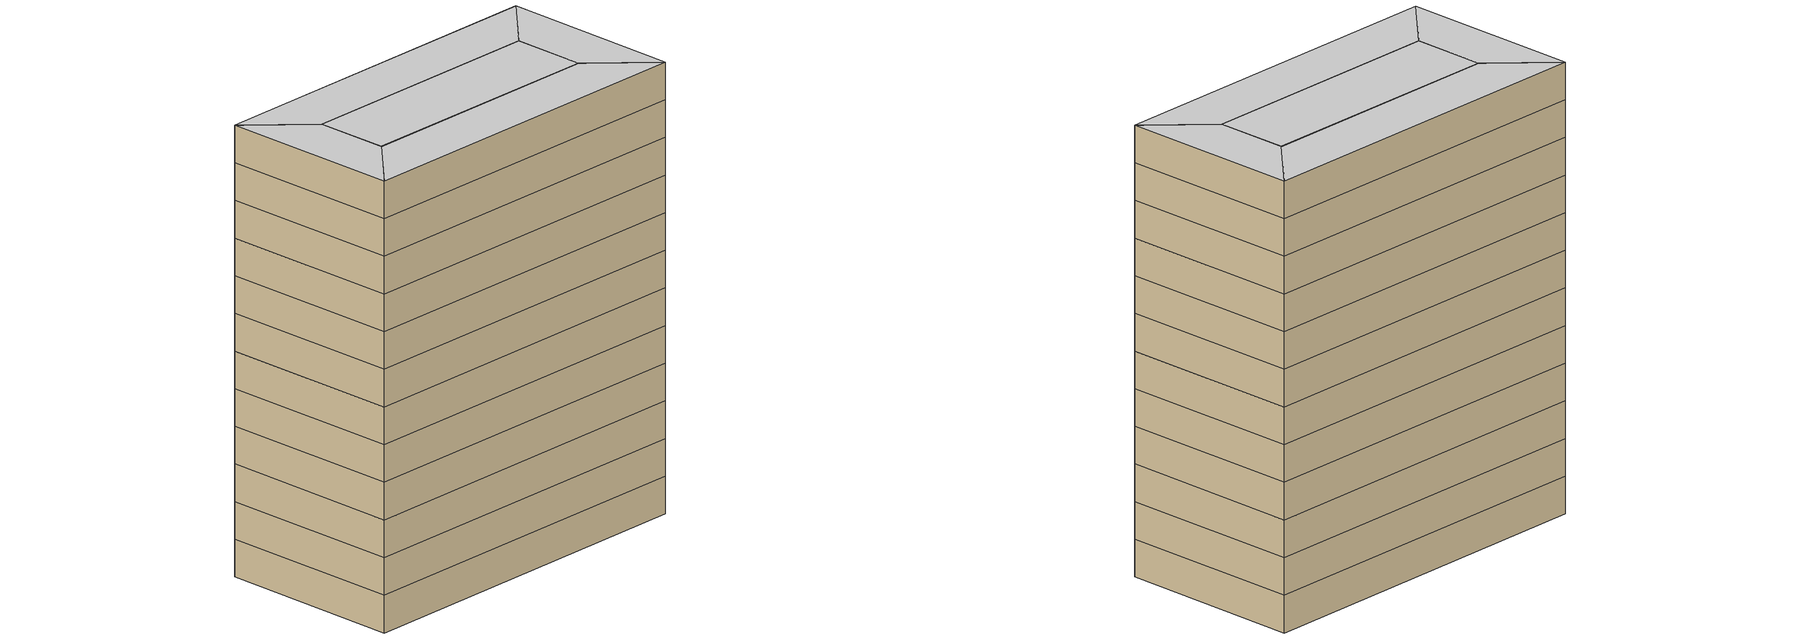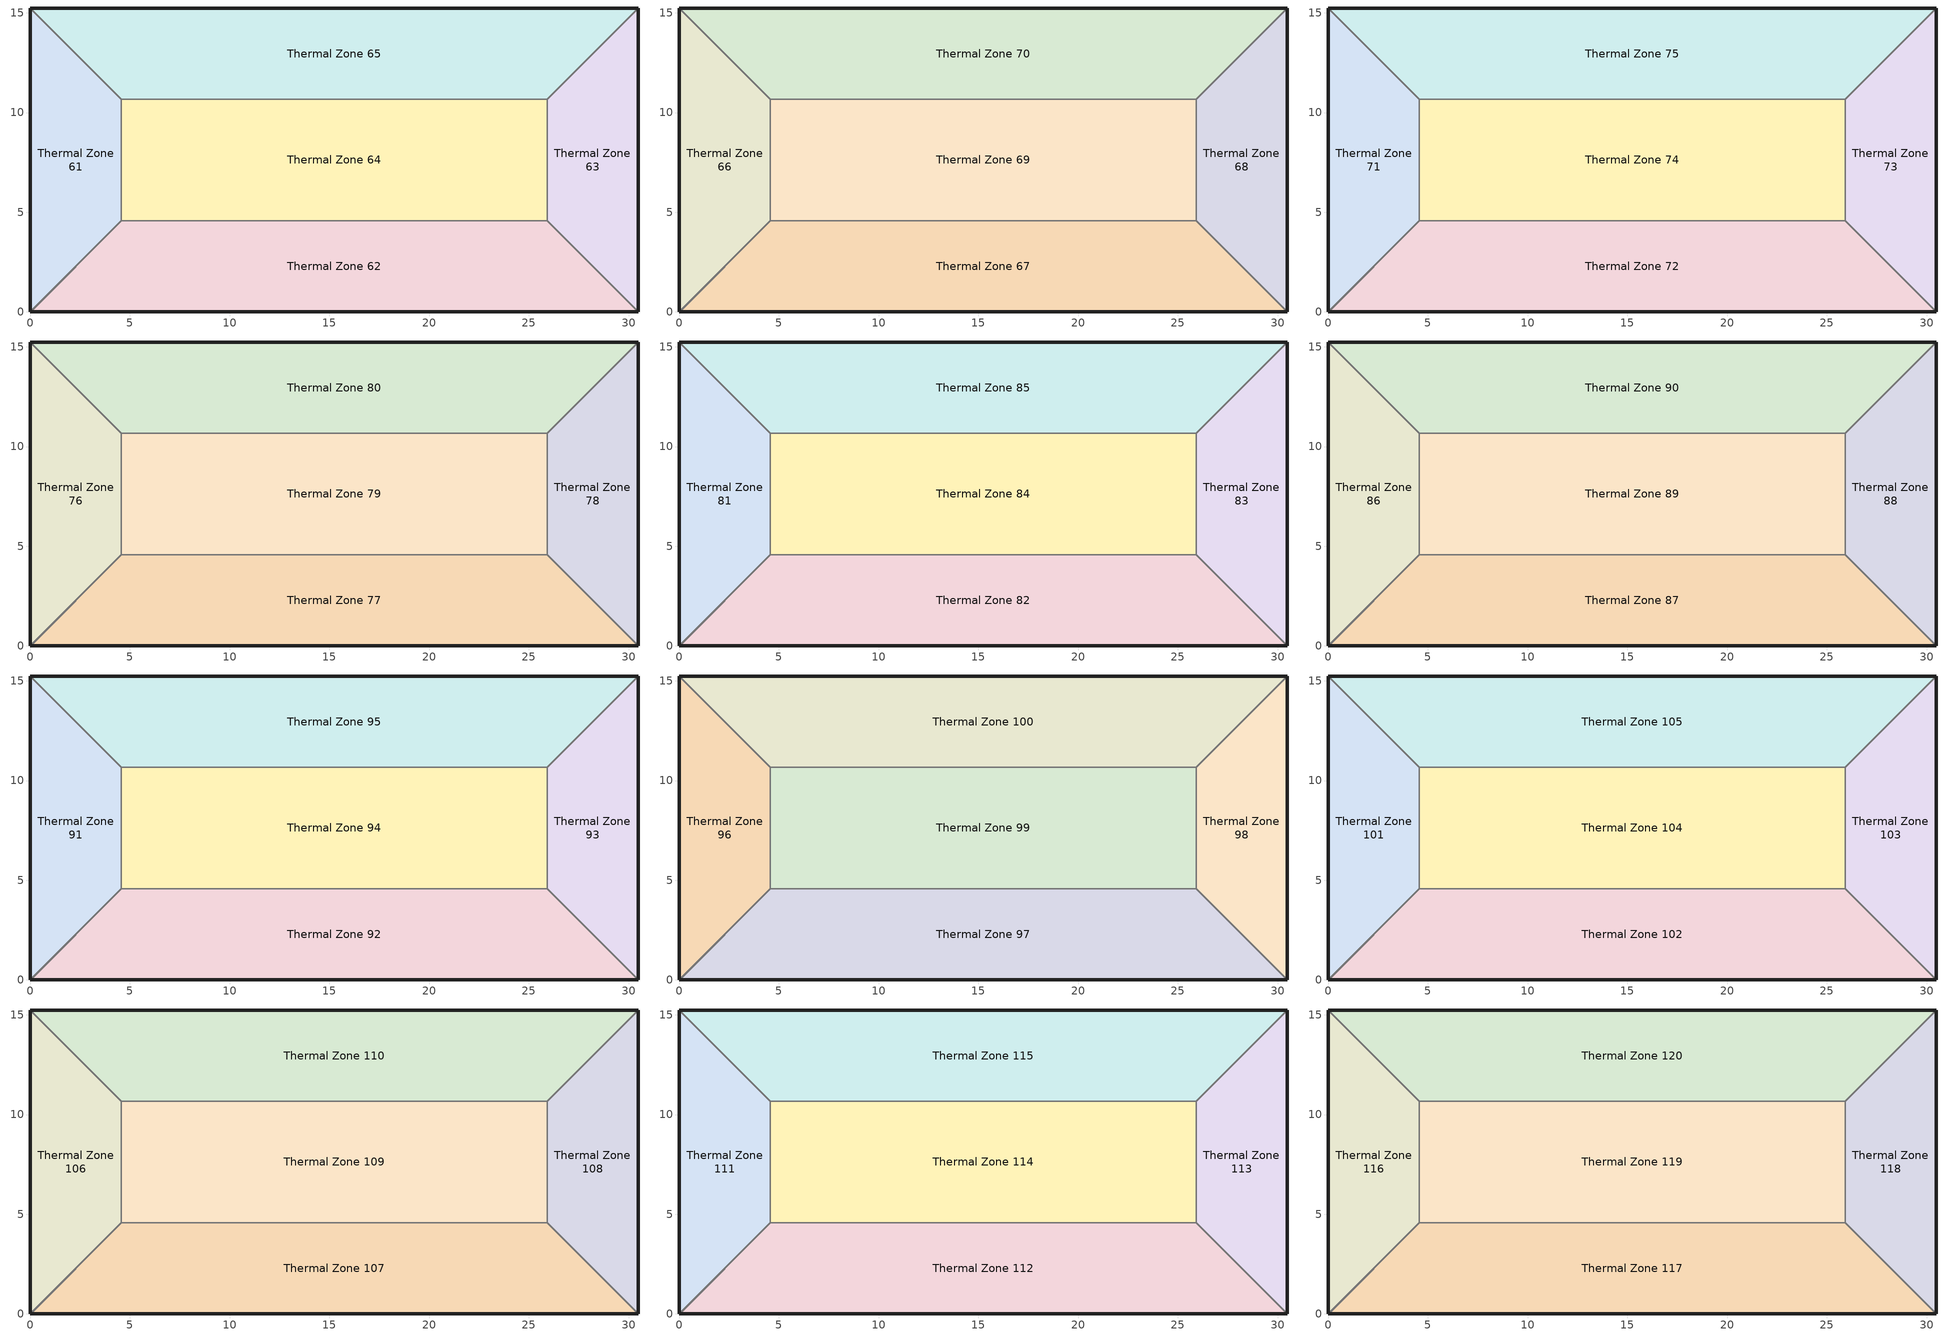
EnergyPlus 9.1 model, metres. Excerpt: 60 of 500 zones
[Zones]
Thermal Zone 61
 floor to Thermal Zone 56 (Interior Floor): 0,15.24 4.57,10.67 4.57,4.57 0,0 z36.58
 wall outside (ASHRAE 90.1-2010 ExtWall Mass ClimateZone 5): 0,15.24 0,0 z36.58:39.62
 wall to Thermal Zone 64 (Interior Wall): 4.57,4.57 4.57,10.67 z36.58:39.62
 wall to Thermal Zone 62 (Interior Wall): 0,0 4.57,4.57 z36.58:39.62
 wall to Thermal Zone 65 (Interior Wall): 4.57,10.67 0,15.24 z36.58:39.62
Thermal Zone 62
 floor to Thermal Zone 57 (Interior Floor): 25.91,4.57 30.48,0 0,0 4.57,4.57 z36.58
 wall outside (ASHRAE 90.1-2010 ExtWall Mass ClimateZone 5): 0,0 30.48,0 z36.58:39.62
 wall to Thermal Zone 64 (Interior Wall): 25.91,4.57 4.57,4.57 z36.58:39.62
 wall to Thermal Zone 63 (Interior Wall): 30.48,0 25.91,4.57 z36.58:39.62
Thermal Zone 63
 floor to Thermal Zone 58 (Interior Floor): 30.48,15.24 30.48,0 25.91,4.57 25.91,10.67 z36.58
 wall outside (ASHRAE 90.1-2010 ExtWall Mass ClimateZone 5): 30.48,0 30.48,15.24 z36.58:39.62
 wall to Thermal Zone 64 (Interior Wall): 25.91,10.67 25.91,4.57 z36.58:39.62
 wall to Thermal Zone 65 (Interior Wall): 30.48,15.24 25.91,10.67 z36.58:39.62
Thermal Zone 64
 floor to Thermal Zone 59 (Interior Floor): 25.91,10.67 25.91,4.57 4.57,4.57 4.57,10.67 z36.58
 wall to Thermal Zone 65 (Interior Wall): 25.91,10.67 4.57,10.67 z36.58:39.62
Thermal Zone 65
 floor to Thermal Zone 60 (Interior Floor): 30.48,15.24 25.91,10.67 4.57,10.67 0,15.24 z36.58
 wall outside (ASHRAE 90.1-2010 ExtWall Mass ClimateZone 5): 30.48,15.24 0,15.24 z36.58:39.62
Thermal Zone 66
 floor to Thermal Zone 61 (Interior Floor): 0,15.24 4.57,10.67 4.57,4.57 0,0 z39.62
 wall outside (ASHRAE 90.1-2010 ExtWall Mass ClimateZone 5): 0,15.24 0,0 z39.62:42.67
 wall to Thermal Zone 69 (Interior Wall): 4.57,4.57 4.57,10.67 z39.62:42.67
 wall to Thermal Zone 67 (Interior Wall): 0,0 4.57,4.57 z39.62:42.67
 wall to Thermal Zone 70 (Interior Wall): 4.57,10.67 0,15.24 z39.62:42.67
Thermal Zone 67
 floor to Thermal Zone 62 (Interior Floor): 25.91,4.57 30.48,0 0,0 4.57,4.57 z39.62
 wall outside (ASHRAE 90.1-2010 ExtWall Mass ClimateZone 5): 0,0 30.48,0 z39.62:42.67
 wall to Thermal Zone 69 (Interior Wall): 25.91,4.57 4.57,4.57 z39.62:42.67
 wall to Thermal Zone 68 (Interior Wall): 30.48,0 25.91,4.57 z39.62:42.67
Thermal Zone 68
 floor to Thermal Zone 63 (Interior Floor): 30.48,15.24 30.48,0 25.91,4.57 25.91,10.67 z39.62
 wall outside (ASHRAE 90.1-2010 ExtWall Mass ClimateZone 5): 30.48,0 30.48,15.24 z39.62:42.67
 wall to Thermal Zone 69 (Interior Wall): 25.91,10.67 25.91,4.57 z39.62:42.67
 wall to Thermal Zone 70 (Interior Wall): 30.48,15.24 25.91,10.67 z39.62:42.67
Thermal Zone 69
 floor to Thermal Zone 64 (Interior Floor): 25.91,10.67 25.91,4.57 4.57,4.57 4.57,10.67 z39.62
 wall to Thermal Zone 70 (Interior Wall): 25.91,10.67 4.57,10.67 z39.62:42.67
Thermal Zone 70
 floor to Thermal Zone 65 (Interior Floor): 30.48,15.24 25.91,10.67 4.57,10.67 0,15.24 z39.62
 wall outside (ASHRAE 90.1-2010 ExtWall Mass ClimateZone 5): 30.48,15.24 0,15.24 z39.62:42.67
Thermal Zone 71
 floor to Thermal Zone 66 (Interior Floor): 0,15.24 4.57,10.67 4.57,4.57 0,0 z42.67
 wall outside (ASHRAE 90.1-2010 ExtWall Mass ClimateZone 5): 0,15.24 0,0 z42.67:45.72
 wall to Thermal Zone 74 (Interior Wall): 4.57,4.57 4.57,10.67 z42.67:45.72
 wall to Thermal Zone 72 (Interior Wall): 0,0 4.57,4.57 z42.67:45.72
 wall to Thermal Zone 75 (Interior Wall): 4.57,10.67 0,15.24 z42.67:45.72
Thermal Zone 72
 floor to Thermal Zone 67 (Interior Floor): 25.91,4.57 30.48,0 0,0 4.57,4.57 z42.67
 wall outside (ASHRAE 90.1-2010 ExtWall Mass ClimateZone 5): 0,0 30.48,0 z42.67:45.72
 wall to Thermal Zone 74 (Interior Wall): 25.91,4.57 4.57,4.57 z42.67:45.72
 wall to Thermal Zone 73 (Interior Wall): 30.48,0 25.91,4.57 z42.67:45.72
Thermal Zone 73
 floor to Thermal Zone 68 (Interior Floor): 30.48,15.24 30.48,0 25.91,4.57 25.91,10.67 z42.67
 wall outside (ASHRAE 90.1-2010 ExtWall Mass ClimateZone 5): 30.48,0 30.48,15.24 z42.67:45.72
 wall to Thermal Zone 74 (Interior Wall): 25.91,10.67 25.91,4.57 z42.67:45.72
 wall to Thermal Zone 75 (Interior Wall): 30.48,15.24 25.91,10.67 z42.67:45.72
Thermal Zone 74
 floor to Thermal Zone 69 (Interior Floor): 25.91,10.67 25.91,4.57 4.57,4.57 4.57,10.67 z42.67
 wall to Thermal Zone 75 (Interior Wall): 25.91,10.67 4.57,10.67 z42.67:45.72
Thermal Zone 75
 floor to Thermal Zone 70 (Interior Floor): 30.48,15.24 25.91,10.67 4.57,10.67 0,15.24 z42.67
 wall outside (ASHRAE 90.1-2010 ExtWall Mass ClimateZone 5): 30.48,15.24 0,15.24 z42.67:45.72
Thermal Zone 76
 floor to Thermal Zone 71 (Interior Floor): 0,15.24 4.57,10.67 4.57,4.57 0,0 z45.72
 wall outside (ASHRAE 90.1-2010 ExtWall Mass ClimateZone 5): 0,15.24 0,0 z45.72:48.77
 wall to Thermal Zone 79 (Interior Wall): 4.57,4.57 4.57,10.67 z45.72:48.77
 wall to Thermal Zone 77 (Interior Wall): 0,0 4.57,4.57 z45.72:48.77
 wall to Thermal Zone 80 (Interior Wall): 4.57,10.67 0,15.24 z45.72:48.77
Thermal Zone 77
 floor to Thermal Zone 72 (Interior Floor): 25.91,4.57 30.48,0 0,0 4.57,4.57 z45.72
 wall outside (ASHRAE 90.1-2010 ExtWall Mass ClimateZone 5): 0,0 30.48,0 z45.72:48.77
 wall to Thermal Zone 79 (Interior Wall): 25.91,4.57 4.57,4.57 z45.72:48.77
 wall to Thermal Zone 78 (Interior Wall): 30.48,0 25.91,4.57 z45.72:48.77
Thermal Zone 78
 floor to Thermal Zone 73 (Interior Floor): 30.48,15.24 30.48,0 25.91,4.57 25.91,10.67 z45.72
 wall outside (ASHRAE 90.1-2010 ExtWall Mass ClimateZone 5): 30.48,0 30.48,15.24 z45.72:48.77
 wall to Thermal Zone 79 (Interior Wall): 25.91,10.67 25.91,4.57 z45.72:48.77
 wall to Thermal Zone 80 (Interior Wall): 30.48,15.24 25.91,10.67 z45.72:48.77
Thermal Zone 79
 floor to Thermal Zone 74 (Interior Floor): 25.91,10.67 25.91,4.57 4.57,4.57 4.57,10.67 z45.72
 wall to Thermal Zone 80 (Interior Wall): 25.91,10.67 4.57,10.67 z45.72:48.77
Thermal Zone 80
 floor to Thermal Zone 75 (Interior Floor): 30.48,15.24 25.91,10.67 4.57,10.67 0,15.24 z45.72
 wall outside (ASHRAE 90.1-2010 ExtWall Mass ClimateZone 5): 30.48,15.24 0,15.24 z45.72:48.77
Thermal Zone 81
 floor to Thermal Zone 76 (Interior Floor): 0,15.24 4.57,10.67 4.57,4.57 0,0 z48.77
 wall outside (ASHRAE 90.1-2010 ExtWall Mass ClimateZone 5): 0,15.24 0,0 z48.77:51.82
 wall to Thermal Zone 84 (Interior Wall): 4.57,4.57 4.57,10.67 z48.77:51.82
 wall to Thermal Zone 82 (Interior Wall): 0,0 4.57,4.57 z48.77:51.82
 wall to Thermal Zone 85 (Interior Wall): 4.57,10.67 0,15.24 z48.77:51.82
Thermal Zone 82
 floor to Thermal Zone 77 (Interior Floor): 25.91,4.57 30.48,0 0,0 4.57,4.57 z48.77
 wall outside (ASHRAE 90.1-2010 ExtWall Mass ClimateZone 5): 0,0 30.48,0 z48.77:51.82
 wall to Thermal Zone 84 (Interior Wall): 25.91,4.57 4.57,4.57 z48.77:51.82
 wall to Thermal Zone 83 (Interior Wall): 30.48,0 25.91,4.57 z48.77:51.82
Thermal Zone 83
 floor to Thermal Zone 78 (Interior Floor): 30.48,15.24 30.48,0 25.91,4.57 25.91,10.67 z48.77
 wall outside (ASHRAE 90.1-2010 ExtWall Mass ClimateZone 5): 30.48,0 30.48,15.24 z48.77:51.82
 wall to Thermal Zone 84 (Interior Wall): 25.91,10.67 25.91,4.57 z48.77:51.82
 wall to Thermal Zone 85 (Interior Wall): 30.48,15.24 25.91,10.67 z48.77:51.82
Thermal Zone 84
 floor to Thermal Zone 79 (Interior Floor): 25.91,10.67 25.91,4.57 4.57,4.57 4.57,10.67 z48.77
 wall to Thermal Zone 85 (Interior Wall): 25.91,10.67 4.57,10.67 z48.77:51.82
Thermal Zone 85
 floor to Thermal Zone 80 (Interior Floor): 30.48,15.24 25.91,10.67 4.57,10.67 0,15.24 z48.77
 wall outside (ASHRAE 90.1-2010 ExtWall Mass ClimateZone 5): 30.48,15.24 0,15.24 z48.77:51.82
Thermal Zone 86
 floor to Thermal Zone 81 (Interior Floor): 0,15.24 4.57,10.67 4.57,4.57 0,0 z51.82
 wall outside (ASHRAE 90.1-2010 ExtWall Mass ClimateZone 5): 0,15.24 0,0 z51.82:54.86
 wall to Thermal Zone 89 (Interior Wall): 4.57,4.57 4.57,10.67 z51.82:54.86
 wall to Thermal Zone 87 (Interior Wall): 0,0 4.57,4.57 z51.82:54.86
 wall to Thermal Zone 90 (Interior Wall): 4.57,10.67 0,15.24 z51.82:54.86
Thermal Zone 87
 floor to Thermal Zone 82 (Interior Floor): 25.91,4.57 30.48,0 0,0 4.57,4.57 z51.82
 wall outside (ASHRAE 90.1-2010 ExtWall Mass ClimateZone 5): 0,0 30.48,0 z51.82:54.86
 wall to Thermal Zone 89 (Interior Wall): 25.91,4.57 4.57,4.57 z51.82:54.86
 wall to Thermal Zone 88 (Interior Wall): 30.48,0 25.91,4.57 z51.82:54.86
Thermal Zone 88
 floor to Thermal Zone 83 (Interior Floor): 30.48,15.24 30.48,0 25.91,4.57 25.91,10.67 z51.82
 wall outside (ASHRAE 90.1-2010 ExtWall Mass ClimateZone 5): 30.48,0 30.48,15.24 z51.82:54.86
 wall to Thermal Zone 89 (Interior Wall): 25.91,10.67 25.91,4.57 z51.82:54.86
 wall to Thermal Zone 90 (Interior Wall): 30.48,15.24 25.91,10.67 z51.82:54.86
Thermal Zone 89
 floor to Thermal Zone 84 (Interior Floor): 25.91,10.67 25.91,4.57 4.57,4.57 4.57,10.67 z51.82
 wall to Thermal Zone 90 (Interior Wall): 25.91,10.67 4.57,10.67 z51.82:54.86
Thermal Zone 90
 floor to Thermal Zone 85 (Interior Floor): 30.48,15.24 25.91,10.67 4.57,10.67 0,15.24 z51.82
 wall outside (ASHRAE 90.1-2010 ExtWall Mass ClimateZone 5): 30.48,15.24 0,15.24 z51.82:54.86
Thermal Zone 91
 floor to Thermal Zone 86 (Interior Floor): 0,15.24 4.57,10.67 4.57,4.57 0,0 z54.86
 wall outside (ASHRAE 90.1-2010 ExtWall Mass ClimateZone 5): 0,15.24 0,0 z54.86:57.91
 wall to Thermal Zone 94 (Interior Wall): 4.57,4.57 4.57,10.67 z54.86:57.91
 wall to Thermal Zone 92 (Interior Wall): 0,0 4.57,4.57 z54.86:57.91
 wall to Thermal Zone 95 (Interior Wall): 4.57,10.67 0,15.24 z54.86:57.91
Thermal Zone 92
 floor to Thermal Zone 87 (Interior Floor): 25.91,4.57 30.48,0 0,0 4.57,4.57 z54.86
 wall outside (ASHRAE 90.1-2010 ExtWall Mass ClimateZone 5): 0,0 30.48,0 z54.86:57.91
 wall to Thermal Zone 94 (Interior Wall): 25.91,4.57 4.57,4.57 z54.86:57.91
 wall to Thermal Zone 93 (Interior Wall): 30.48,0 25.91,4.57 z54.86:57.91
Thermal Zone 93
 floor to Thermal Zone 88 (Interior Floor): 30.48,15.24 30.48,0 25.91,4.57 25.91,10.67 z54.86
 wall outside (ASHRAE 90.1-2010 ExtWall Mass ClimateZone 5): 30.48,0 30.48,15.24 z54.86:57.91
 wall to Thermal Zone 94 (Interior Wall): 25.91,10.67 25.91,4.57 z54.86:57.91
 wall to Thermal Zone 95 (Interior Wall): 30.48,15.24 25.91,10.67 z54.86:57.91
Thermal Zone 94
 floor to Thermal Zone 89 (Interior Floor): 25.91,10.67 25.91,4.57 4.57,4.57 4.57,10.67 z54.86
 wall to Thermal Zone 95 (Interior Wall): 25.91,10.67 4.57,10.67 z54.86:57.91
Thermal Zone 95
 floor to Thermal Zone 90 (Interior Floor): 30.48,15.24 25.91,10.67 4.57,10.67 0,15.24 z54.86
 wall outside (ASHRAE 90.1-2010 ExtWall Mass ClimateZone 5): 30.48,15.24 0,15.24 z54.86:57.91
Thermal Zone 100
 floor to Thermal Zone 95 (Interior Floor): 30.48,15.24 25.91,10.67 4.57,10.67 0,15.24 z57.91
 wall outside (ASHRAE 90.1-2010 ExtWall Mass ClimateZone 5): 30.48,15.24 0,15.24 z57.91:60.96
 wall to Thermal Zone 98 (Interior Wall): 25.91,10.67 30.48,15.24 z57.91:60.96
 wall to Thermal Zone 99 (Interior Wall): 4.57,10.67 25.91,10.67 z57.91:60.96
 wall to Thermal Zone 96 (Interior Wall): 0,15.24 4.57,10.67 z57.91:60.96
Thermal Zone 96
 floor to Thermal Zone 91 (Interior Floor): 0,15.24 4.57,10.67 4.57,4.57 0,0 z57.91
 wall outside (ASHRAE 90.1-2010 ExtWall Mass ClimateZone 5): 0,15.24 0,0 z57.91:60.96
 wall to Thermal Zone 99 (Interior Wall): 4.57,4.57 4.57,10.67 z57.91:60.96
 wall to Thermal Zone 97 (Interior Wall): 0,0 4.57,4.57 z57.91:60.96
Thermal Zone 97
 floor to Thermal Zone 92 (Interior Floor): 25.91,4.57 30.48,0 0,0 4.57,4.57 z57.91
 wall outside (ASHRAE 90.1-2010 ExtWall Mass ClimateZone 5): 0,0 30.48,0 z57.91:60.96
 wall to Thermal Zone 99 (Interior Wall): 25.91,4.57 4.57,4.57 z57.91:60.96
 wall to Thermal Zone 98 (Interior Wall): 30.48,0 25.91,4.57 z57.91:60.96
Thermal Zone 98
 floor to Thermal Zone 93 (Interior Floor): 30.48,15.24 30.48,0 25.91,4.57 25.91,10.67 z57.91
 wall outside (ASHRAE 90.1-2010 ExtWall Mass ClimateZone 5): 30.48,0 30.48,15.24 z57.91:60.96
 wall to Thermal Zone 99 (Interior Wall): 25.91,10.67 25.91,4.57 z57.91:60.96
Thermal Zone 99
 floor to Thermal Zone 94 (Interior Floor): 25.91,10.67 25.91,4.57 4.57,4.57 4.57,10.67 z57.91
Thermal Zone 101
 floor to Thermal Zone 96 (Interior Floor): 0,15.24 4.57,10.67 4.57,4.57 0,0 z60.96
 wall outside (ASHRAE 90.1-2010 ExtWall Mass ClimateZone 5): 0,15.24 0,0 z60.96:64.01
 wall to Thermal Zone 104 (Interior Wall): 4.57,4.57 4.57,10.67 z60.96:64.01
 wall to Thermal Zone 102 (Interior Wall): 0,0 4.57,4.57 z60.96:64.01
 wall to Thermal Zone 105 (Interior Wall): 4.57,10.67 0,15.24 z60.96:64.01
Thermal Zone 102
 floor to Thermal Zone 97 (Interior Floor): 25.91,4.57 30.48,0 0,0 4.57,4.57 z60.96
 wall outside (ASHRAE 90.1-2010 ExtWall Mass ClimateZone 5): 0,0 30.48,0 z60.96:64.01
 wall to Thermal Zone 104 (Interior Wall): 25.91,4.57 4.57,4.57 z60.96:64.01
 wall to Thermal Zone 103 (Interior Wall): 30.48,0 25.91,4.57 z60.96:64.01
Thermal Zone 103
 floor to Thermal Zone 98 (Interior Floor): 30.48,15.24 30.48,0 25.91,4.57 25.91,10.67 z60.96
 wall outside (ASHRAE 90.1-2010 ExtWall Mass ClimateZone 5): 30.48,0 30.48,15.24 z60.96:64.01
 wall to Thermal Zone 104 (Interior Wall): 25.91,10.67 25.91,4.57 z60.96:64.01
 wall to Thermal Zone 105 (Interior Wall): 30.48,15.24 25.91,10.67 z60.96:64.01
Thermal Zone 104
 floor to Thermal Zone 99 (Interior Floor): 25.91,10.67 25.91,4.57 4.57,4.57 4.57,10.67 z60.96
 wall to Thermal Zone 105 (Interior Wall): 25.91,10.67 4.57,10.67 z60.96:64.01
Thermal Zone 105
 floor to Thermal Zone 100 (Interior Floor): 30.48,15.24 25.91,10.67 4.57,10.67 0,15.24 z60.96
 wall outside (ASHRAE 90.1-2010 ExtWall Mass ClimateZone 5): 30.48,15.24 0,15.24 z60.96:64.01
Thermal Zone 106
 floor to Thermal Zone 101 (Interior Floor): 0,15.24 4.57,10.67 4.57,4.57 0,0 z64.01
 wall outside (ASHRAE 90.1-2010 ExtWall Mass ClimateZone 5): 0,15.24 0,0 z64.01:67.06
 wall to Thermal Zone 109 (Interior Wall): 4.57,4.57 4.57,10.67 z64.01:67.06
 wall to Thermal Zone 107 (Interior Wall): 0,0 4.57,4.57 z64.01:67.06
 wall to Thermal Zone 110 (Interior Wall): 4.57,10.67 0,15.24 z64.01:67.06
Thermal Zone 107
 floor to Thermal Zone 102 (Interior Floor): 25.91,4.57 30.48,0 0,0 4.57,4.57 z64.01
 wall outside (ASHRAE 90.1-2010 ExtWall Mass ClimateZone 5): 0,0 30.48,0 z64.01:67.06
 wall to Thermal Zone 109 (Interior Wall): 25.91,4.57 4.57,4.57 z64.01:67.06
 wall to Thermal Zone 108 (Interior Wall): 30.48,0 25.91,4.57 z64.01:67.06
Thermal Zone 108
 floor to Thermal Zone 103 (Interior Floor): 30.48,15.24 30.48,0 25.91,4.57 25.91,10.67 z64.01
 wall outside (ASHRAE 90.1-2010 ExtWall Mass ClimateZone 5): 30.48,0 30.48,15.24 z64.01:67.06
 wall to Thermal Zone 109 (Interior Wall): 25.91,10.67 25.91,4.57 z64.01:67.06
 wall to Thermal Zone 110 (Interior Wall): 30.48,15.24 25.91,10.67 z64.01:67.06
Thermal Zone 109
 floor to Thermal Zone 104 (Interior Floor): 25.91,10.67 25.91,4.57 4.57,4.57 4.57,10.67 z64.01
 wall to Thermal Zone 110 (Interior Wall): 25.91,10.67 4.57,10.67 z64.01:67.06
Thermal Zone 110
 floor to Thermal Zone 105 (Interior Floor): 30.48,15.24 25.91,10.67 4.57,10.67 0,15.24 z64.01
 wall outside (ASHRAE 90.1-2010 ExtWall Mass ClimateZone 5): 30.48,15.24 0,15.24 z64.01:67.06
Thermal Zone 111
 floor to Thermal Zone 106 (Interior Floor): 0,15.24 4.57,10.67 4.57,4.57 0,0 z67.06
 wall outside (ASHRAE 90.1-2010 ExtWall Mass ClimateZone 5): 0,15.24 0,0 z67.06:70.1
 wall to Thermal Zone 114 (Interior Wall): 4.57,4.57 4.57,10.67 z67.06:70.1
 wall to Thermal Zone 112 (Interior Wall): 0,0 4.57,4.57 z67.06:70.1
 wall to Thermal Zone 115 (Interior Wall): 4.57,10.67 0,15.24 z67.06:70.1
Thermal Zone 112
 floor to Thermal Zone 107 (Interior Floor): 25.91,4.57 30.48,0 0,0 4.57,4.57 z67.06
 wall outside (ASHRAE 90.1-2010 ExtWall Mass ClimateZone 5): 0,0 30.48,0 z67.06:70.1
 wall to Thermal Zone 114 (Interior Wall): 25.91,4.57 4.57,4.57 z67.06:70.1
 wall to Thermal Zone 113 (Interior Wall): 30.48,0 25.91,4.57 z67.06:70.1
Thermal Zone 113
 floor to Thermal Zone 108 (Interior Floor): 30.48,15.24 30.48,0 25.91,4.57 25.91,10.67 z67.06
 wall outside (ASHRAE 90.1-2010 ExtWall Mass ClimateZone 5): 30.48,0 30.48,15.24 z67.06:70.1
 wall to Thermal Zone 114 (Interior Wall): 25.91,10.67 25.91,4.57 z67.06:70.1
 wall to Thermal Zone 115 (Interior Wall): 30.48,15.24 25.91,10.67 z67.06:70.1
Thermal Zone 114
 floor to Thermal Zone 109 (Interior Floor): 25.91,10.67 25.91,4.57 4.57,4.57 4.57,10.67 z67.06
 wall to Thermal Zone 115 (Interior Wall): 25.91,10.67 4.57,10.67 z67.06:70.1
Thermal Zone 115
 floor to Thermal Zone 110 (Interior Floor): 30.48,15.24 25.91,10.67 4.57,10.67 0,15.24 z67.06
 wall outside (ASHRAE 90.1-2010 ExtWall Mass ClimateZone 5): 30.48,15.24 0,15.24 z67.06:70.1
Thermal Zone 116
 floor to Thermal Zone 111 (Interior Floor): 0,15.24 4.57,10.67 4.57,4.57 0,0 z70.1
 wall outside (ASHRAE 90.1-2010 ExtWall Mass ClimateZone 5): 0,15.24 0,0 z70.1:73.15
 wall to Thermal Zone 119 (Interior Wall): 4.57,4.57 4.57,10.67 z70.1:73.15
 wall to Thermal Zone 117 (Interior Wall): 0,0 4.57,4.57 z70.1:73.15
 wall to Thermal Zone 120 (Interior Wall): 4.57,10.67 0,15.24 z70.1:73.15
 ceiling to Thermal Zone 121 (Interior Ceiling): 0,0 4.57,4.57 4.57,10.67 0,15.24 z73.15
Thermal Zone 117
 floor to Thermal Zone 112 (Interior Floor): 25.91,4.57 30.48,0 0,0 4.57,4.57 z70.1
 wall outside (ASHRAE 90.1-2010 ExtWall Mass ClimateZone 5): 0,0 30.48,0 z70.1:73.15
 wall to Thermal Zone 119 (Interior Wall): 25.91,4.57 4.57,4.57 z70.1:73.15
 wall to Thermal Zone 118 (Interior Wall): 30.48,0 25.91,4.57 z70.1:73.15
 ceiling to Thermal Zone 122 (Interior Ceiling): 30.48,0 25.91,4.57 4.57,4.57 0,0 z73.15
Thermal Zone 118
 floor to Thermal Zone 113 (Interior Floor): 30.48,15.24 30.48,0 25.91,4.57 25.91,10.67 z70.1
 wall outside (ASHRAE 90.1-2010 ExtWall Mass ClimateZone 5): 30.48,0 30.48,15.24 z70.1:73.15
 wall to Thermal Zone 119 (Interior Wall): 25.91,10.67 25.91,4.57 z70.1:73.15
 wall to Thermal Zone 120 (Interior Wall): 30.48,15.24 25.91,10.67 z70.1:73.15
 ceiling to Thermal Zone 123 (Interior Ceiling): 30.48,0 30.48,15.24 25.91,10.67 25.91,4.57 z73.15
Thermal Zone 119
 floor to Thermal Zone 114 (Interior Floor): 25.91,10.67 25.91,4.57 4.57,4.57 4.57,10.67 z70.1
 wall to Thermal Zone 120 (Interior Wall): 25.91,10.67 4.57,10.67 z70.1:73.15
 ceiling to Thermal Zone 124 (Interior Ceiling): 25.91,4.57 25.91,10.67 4.57,10.67 4.57,4.57 z73.15
Thermal Zone 120
 floor to Thermal Zone 115 (Interior Floor): 30.48,15.24 25.91,10.67 4.57,10.67 0,15.24 z70.1
 wall outside (ASHRAE 90.1-2010 ExtWall Mass ClimateZone 5): 30.48,15.24 0,15.24 z70.1:73.15
 ceiling to Thermal Zone 125 (Interior Ceiling): 25.91,10.67 30.48,15.24 0,15.24 4.57,10.67 z73.15
[Building]
Building 1
[Site:Location]
Chicago Ohare Intl Ap: Latitude {deg}=41.98; Longitude {deg}=-87.92; Time Zone {hr}=-6; Elevation {m}=201
[Material] Thermal Absorptance=0.9
Name | Roughness | Thickness {m} | Conductivity {W/m-K} | Density {kg/m3} | Specific Heat {J/kg-K} | Solar Absorptance | Visible Absorptance
1/2IN Gypsum | Smooth | 0.0127 | 0.16 | 784.9 | 830 | 0.4 | 0.4
1IN Stucco | Smooth | 0.0253 | 0.6918 | 1858 | 837 | 0.92 | 0.92
8IN CONCRETE HW RefBldg | Rough | 0.2032 | 1.311 | 2240 | 836.8 | 0.7 | 0.7
F16 Acoustic tile | MediumSmooth | 0.0191 | 0.06 | 368 | 590 | 0.3 | 0.3
G01a 19mm gypsum board | MediumSmooth | 0.019 | 0.16 | 800 | 1090 | 0.4 | 0.4
M11 100mm lightweight concrete | MediumRough | 0.1016 | 0.53 | 1280 | 840 | 0.5 | 0.5
Mass Wall Insulation R-8.72 IP | MediumRough | 0.075271 | 0.049 | 265 | 836.8 | 0.7 | 0.7
[Material:AirGap]
Name | Thermal Resistance {m2-K/W}
F04 Wall air space resistance | 0.15
F05 Ceiling air space resistance | 0.18
[Construction]
ASHRAE 90.1-2010 ExtWall Mass ClimateZone 5: 1IN Stucco, 8IN CONCRETE HW RefBldg, Mass Wall Insulation R-8.72 IP, 1/2IN Gypsum
Interior Ceiling: M11 100mm lightweight concrete, F05 Ceiling air space resistance, F16 Acoustic tile
Interior Floor: F16 Acoustic tile, F05 Ceiling air space resistance, M11 100mm lightweight concrete
Interior Wall: G01a 19mm gypsum board, F04 Wall air space resistance, G01a 19mm gypsum board
[Zone]
Thermal Zone 100; Thermal Zone 101; Thermal Zone 102; Thermal Zone 103; Thermal Zone 104; Thermal Zone 105; Thermal Zone 106; Thermal Zone 107; Thermal Zone 108; Thermal Zone 109; Thermal Zone 110; Thermal Zone 111; Thermal Zone 112; Thermal Zone 113; Thermal Zone 114; Thermal Zone 115; Thermal Zone 116; Thermal Zone 117; Thermal Zone 118; Thermal Zone 119; Thermal Zone 120; Thermal Zone 61; Thermal Zone 62; Thermal Zone 63; Thermal Zone 64; Thermal Zone 65; Thermal Zone 66; Thermal Zone 67; Thermal Zone 68; Thermal Zone 69; Thermal Zone 70; Thermal Zone 71; Thermal Zone 72; Thermal Zone 73; Thermal Zone 74; Thermal Zone 75; Thermal Zone 76; Thermal Zone 77; Thermal Zone 78; Thermal Zone 79; Thermal Zone 80; Thermal Zone 81; Thermal Zone 82; Thermal Zone 83; Thermal Zone 84; Thermal Zone 85; Thermal Zone 86; Thermal Zone 87; Thermal Zone 88; Thermal Zone 89; Thermal Zone 90; Thermal Zone 91; Thermal Zone 92; Thermal Zone 93; Thermal Zone 94; Thermal Zone 95; Thermal Zone 96; Thermal Zone 97; Thermal Zone 98; Thermal Zone 99
